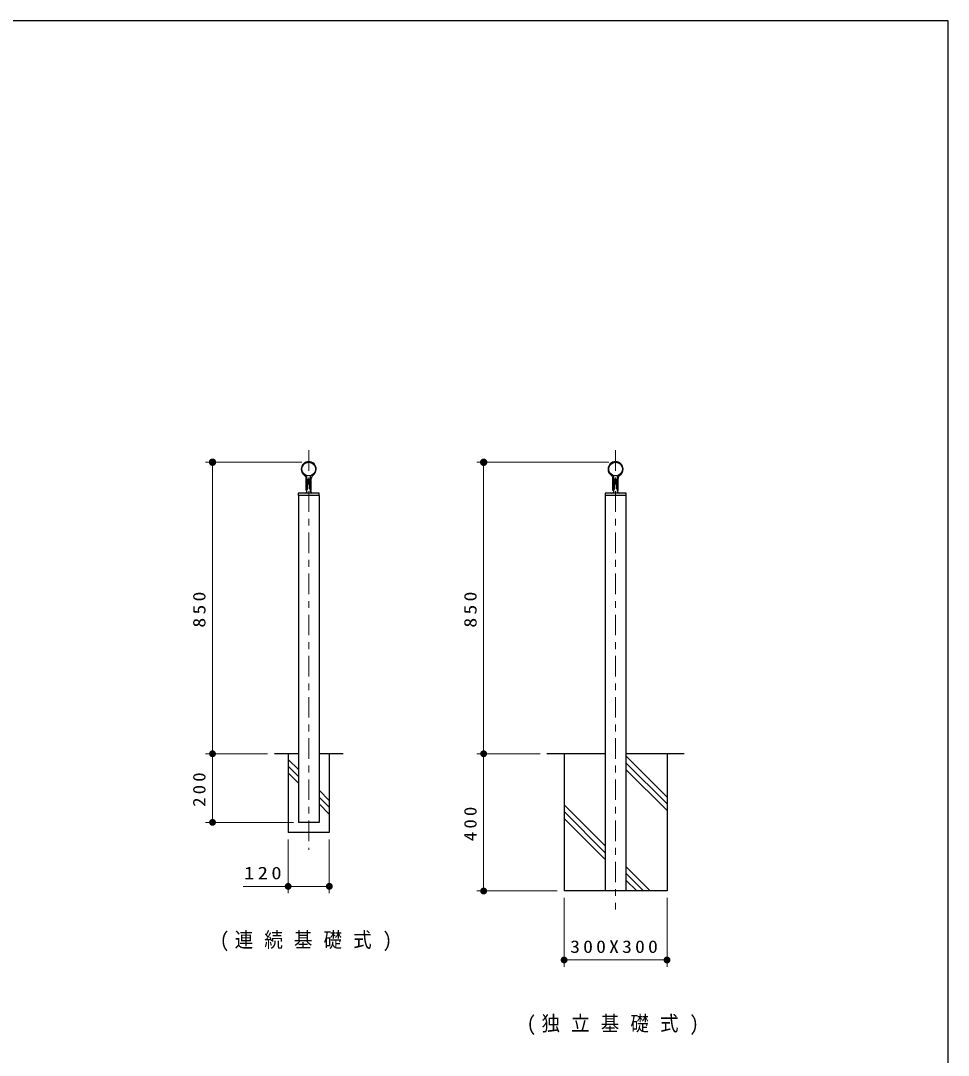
# Model space of a CAD drawing. Units: millimetres on the paper, scale 1:20. Extents: x -365 to 12, y -40 to 257.
# Drawn here: x -135.3 to 0, y 106.2 to 257 of the extents above; entities that cross this region are included whole.
import ezdxf

# ---------------------------------------------------------------- set-up
doc = ezdxf.new("R2010")
doc.units = ezdxf.units.MM
doc.linetypes.add('USER2', pattern=[6, 3, -1, 1, -1])
doc.layers.add('1_20', color=7, linetype='Continuous', lineweight=13)
doc.layers.add('99', color=7, linetype='Continuous', lineweight=13)
doc.styles.add('ＭＳ ゴシック', font='')
doc.styles.get('ＭＳ ゴシック').set_extended_font_data('MS Gothic')

# ---------------------------------------------------------------- blocks, each defined once
blk = doc.blocks.new('filled_dot')
at = {"color": 0, "linetype": 'Continuous', "lineweight": -2, "const_width": 1.25}
blk.add_lwpolyline([(-0.625, 0, 1), (0.625, 0, 1)], format="xyb", close=True, dxfattribs=at)

msp = doc.modelspace()

# ---------------------------------------------------------------- linework, layer by layer
at = {"layer": '1_20', "linetype": 'USER2'}
for p, q in [((-93.257, 194.396), (-93.257, 136.13)), ((-48.516, 194.396), (-48.516, 127.416))]:
    msp.add_line(p, q, dxfattribs=at)
at = {"layer": '1_20'}
for p, q in [((-94.257, 192.628), (-108.283, 192.628)), ((-107.283, 150.128), (-107.283, 192.628)), ((-49.516, 192.628), (-68.75, 192.628)), ((-67.75, 150.128), (-67.75, 192.628)), ((-99.257, 150.128), (-108.283, 150.128)), ((-107.283, 140.128), (-107.283, 150.128)), ((-59.516, 150.128), (-68.75, 150.128)), ((-67.75, 130.128), (-67.75, 150.128)), ((-41.016, 143.814), (-47.016, 149.814)), ((-94.757, 147.814), (-96.257, 149.314)), ((-94.757, 146.824), (-96.257, 148.324)), ((-41.016, 142.824), (-47.016, 148.824)), ((-41.016, 141.834), (-47.016, 147.834)), ((-94.757, 145.834), (-96.257, 147.334)), ((-90.257, 143.314), (-91.757, 144.814)), ((-90.257, 142.324), (-91.757, 143.824)), ((-90.257, 141.334), (-91.757, 142.834)), ((-50.016, 136.692), (-56.016, 142.692)), ((-50.016, 135.702), (-56.016, 141.702)), ((-50.016, 134.712), (-56.016, 140.712)), ((-95.472, 140.128), (-108.283, 140.128)), ((-96.257, 137.628), (-96.257, 129.798)), ((-90.257, 137.628), (-90.257, 129.798)), ((-43.451, 130.128), (-47.016, 133.692)), ((-44.441, 130.128), (-47.016, 132.702)), ((-45.431, 130.128), (-47.016, 131.712)), ((-90.257, 130.798), (-102.829, 130.798)), ((-57.016, 130.128), (-68.75, 130.128)), ((-56.016, 129.128), (-56.016, 119.063)), ((-41.016, 129.128), (-41.016, 119.063)), ((-41.016, 120.063), (-56.016, 120.063))]:
    msp.add_line(p, q, dxfattribs=at)
at = {"layer": '1_20', "color": 3, "lineweight": 25}
for p, q in [((-93.632, 188.563), (-93.632, 190.273)), ((-93.532, 188.513), (-93.532, 190.666)), ((-93.432, 190.078), (-93.432, 188.778)), ((-93.132, 190.128), (-93.382, 190.128)), ((-93.082, 188.778), (-93.082, 190.078)), ((-92.982, 188.513), (-92.982, 190.666)), ((-92.882, 188.563), (-92.882, 190.273)), ((-48.891, 188.563), (-48.891, 190.273)), ((-48.791, 188.513), (-48.791, 190.666)), ((-48.691, 190.078), (-48.691, 188.778)), ((-48.391, 190.128), (-48.641, 190.128)), ((-48.341, 188.778), (-48.341, 190.078)), ((-48.241, 188.513), (-48.241, 190.666)), ((-48.141, 188.563), (-48.141, 190.273)), ((-93.632, 189.478), (-93.632, 188.978)), ((-93.432, 188.778), (-93.532, 188.678)), ((-93.532, 188.378), (-93.532, 188.656)), ((-92.982, 188.678), (-93.082, 188.778)), ((-92.982, 188.378), (-92.982, 188.656)), ((-48.891, 189.478), (-48.891, 188.978)), ((-48.691, 188.778), (-48.791, 188.678)), ((-48.791, 188.378), (-48.791, 188.656)), ((-48.241, 188.678), (-48.341, 188.778)), ((-48.241, 188.378), (-48.241, 188.656)), ((-94.782, 188.128), (-94.782, 187.778)), ((-91.732, 188.128), (-94.782, 188.128)), ((-91.732, 187.778), (-94.782, 187.778)), ((-94.757, 187.778), (-94.757, 140.128)), ((-93.582, 188.513), (-93.532, 188.513)), ((-92.932, 188.513), (-92.982, 188.513)), ((-91.757, 187.778), (-91.757, 140.128)), ((-91.732, 187.778), (-91.732, 188.128)), ((-50.041, 188.128), (-50.041, 187.778)), ((-46.991, 188.128), (-50.041, 188.128)), ((-46.991, 187.778), (-50.041, 187.778)), ((-50.016, 187.778), (-50.016, 130.128)), ((-48.841, 188.513), (-48.791, 188.513)), ((-48.191, 188.513), (-48.241, 188.513)), ((-47.016, 187.778), (-47.016, 130.128)), ((-46.991, 187.778), (-46.991, 188.128)), ((-94.757, 150.128), (-98.257, 150.128)), ((-96.257, 150.128), (-96.257, 138.628)), ((-88.257, 150.128), (-91.757, 150.128)), ((-90.257, 150.128), (-90.257, 138.628)), ((-50.016, 150.128), (-58.516, 150.128)), ((-56.016, 150.128), (-56.016, 130.128)), ((-38.516, 150.128), (-47.016, 150.128)), ((-41.016, 150.128), (-41.016, 130.128)), ((-91.757, 140.128), (-94.757, 140.128)), ((-90.257, 138.628), (-96.257, 138.628)), ((-41.016, 130.128), (-56.016, 130.128))]:
    msp.add_line(p, q, dxfattribs=at)
for centre in [(-93.257, 191.628), (-48.516, 191.628)]:
    msp.add_circle(centre, 1, dxfattribs=at)
for centre, radius, start, end in [((-93.257, 191.628), 1.09, 360, 180), ((-93.207, 191.628), 1.14, 180, 235.66543), ((-93.307, 191.628), 1.14, 304.33457, 0.00001), ((-48.516, 191.628), 1.09, 360, 180), ((-48.466, 191.628), 1.14, 180, 235.66543), ((-48.566, 191.628), 1.14, 304.33457, 0.00001), ((-94.132, 190.273), 0.5, 360, 55.66544), ((-93.382, 190.078), 0.05, 90, 180), ((-93.132, 190.078), 0.05, 360, 90), ((-92.382, 190.273), 0.5, 124.33457, 180), ((-49.391, 190.273), 0.5, 360, 55.66544), ((-48.641, 190.078), 0.05, 90, 180), ((-48.391, 190.078), 0.05, 360, 90), ((-47.641, 190.273), 0.5, 124.33457, 180), ((-93.582, 188.563), 0.05, 180, 270), ((-92.932, 188.563), 0.05, 270, 0.00001), ((-48.841, 188.563), 0.05, 180, 270), ((-48.191, 188.563), 0.05, 270, 0.00001), ((-93.782, 188.378), 0.25, 270, 0.00001), ((-92.732, 188.378), 0.25, 180, 270), ((-49.041, 188.378), 0.25, 270, 0.00001), ((-47.991, 188.378), 0.25, 180, 270)]:
    msp.add_arc(centre, radius, start, end, dxfattribs=at)
at = {"layer": '99', "color": 20, "lineweight": 25}
for p, q in [((0, 257), (-365, 257)), ((0, 0), (0, 257))]:
    msp.add_line(p, q, dxfattribs=at)

# ---------------------------------------------------------------- block references
at = {"layer": '1_20'}
for p, xscale, yscale, rotation in [((-107.283, 192.628), 0.431, 0.431, 270), ((-67.75, 192.628), 0.431, 0.431, 270), ((-107.283, 150.128), 0.4, 0.4, 270), ((-67.75, 150.128), 0.4, 0.4, 270), ((-107.283, 140.128), 0.4, 0.4, 90), ((-90.257, 130.798), 0.4, 0.4, 180), ((-67.75, 130.128), 0.4, 0.4, 90), ((-41.016, 120.063), 0.4, 0.4, 180)]:
    msp.add_blockref('filled_dot', p, dxfattribs=dict(at, xscale=xscale, yscale=yscale, rotation=rotation))
at = {"layer": '1_20', "xscale": 0.4, "yscale": 0.4}
for p in [(-96.257, 130.798), (-56.016, 120.063)]:
    msp.add_blockref('filled_dot', p, dxfattribs=at)

# ---------------------------------------------------------------- texts
at = {"layer": '1_20', "char_height": 1.833, "attachment_point": 8, "rotation": 90, "style": 'ＭＳ ゴシック'}
for s, insert in [('\\T1.33;\\W1.15;850', (-108.283, 171.378)), ('\\T1.33;\\W1.15;850', (-68.75, 171.378)), ('\\T1.33;\\W1.1;200', (-108.283, 145.128)), ('\\T1.33;\\W1.1;400', (-68.75, 140.128))]:
    msp.add_mtext(s, dxfattribs=dict(at, insert=insert))
at = {"layer": '1_20', "style": 'ＭＳ ゴシック'}
for s, insert, char_height, attachment_point in [('\\T1.33;\\W1.2;120', (-99.704, 131.798), 1.833, 8), ('\\T1.6;\\W0.9;(連続基礎式)', (-93.257, 122.719), 2.199, 5), ('\\T1.32;\\W1.15;300X300', (-48.516, 121.063), 1.833, 8), ('\\T1.6;\\W0.9;(独立基礎式)', (-48.516, 110.529), 2.199, 5)]:
    msp.add_mtext(s, dxfattribs=dict(at, insert=insert, char_height=char_height, attachment_point=attachment_point))

doc.saveas('drawing.dxf')
